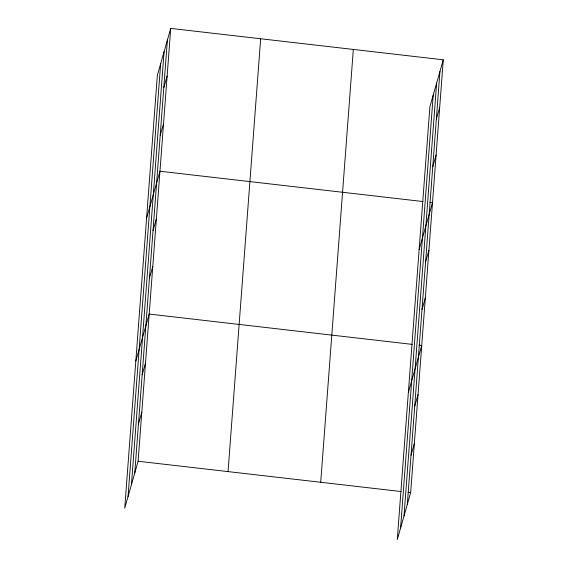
<?xml version="1.0" encoding="UTF-8"?>
<svg xmlns="http://www.w3.org/2000/svg" width="568" height="568" viewBox="0 0 568 568"><rect width="100%" height="100%" fill="white"/><g stroke="black" fill="none" stroke-linecap="round" stroke-linejoin="round"><path stroke-width="0.85" d="M128.041 496.56L160.659 63.722M131.457 484.575L164.074 51.738M134.765 472.938L167.39 40.101M170.727 28.4L157.35 75.359L124.726 508.197L138.102 461.237L170.727 28.4L443.274 59.803L410.65 492.641L397.273 539.6L429.898 106.763L443.274 59.803M228.045 471.596L260.669 38.766M320.707 482.275L353.331 49.437M400.589 527.963L433.214 95.126M404.004 515.971L436.629 83.141M407.32 504.334L439.944 71.504M163.804 87.713L167.134 76.013M160.212 135.326L163.548 123.625M146.579 218.197L159.956 171.238L422.997 201.541M153.041 230.544L156.37 218.85M149.448 278.157L152.785 266.463M135.816 361.035L149.192 314.069L412.233 344.378M142.163 374.823L145.493 363.129M138.464 423.884L141.801 412.183M436.352 119.117L439.689 107.416M432.766 166.729L436.096 155.028M419.134 249.6L432.511 202.641L429.919 202.336M425.588 261.947L428.925 250.247M422.003 309.56L425.333 297.859M408.371 392.438L421.747 345.472L419.149 345.174M414.718 406.226L418.048 394.526M411.019 455.28L414.349 443.587M138.102 461.237L401.143 491.54M408.058 492.342L410.65 492.641"/></g></svg>
